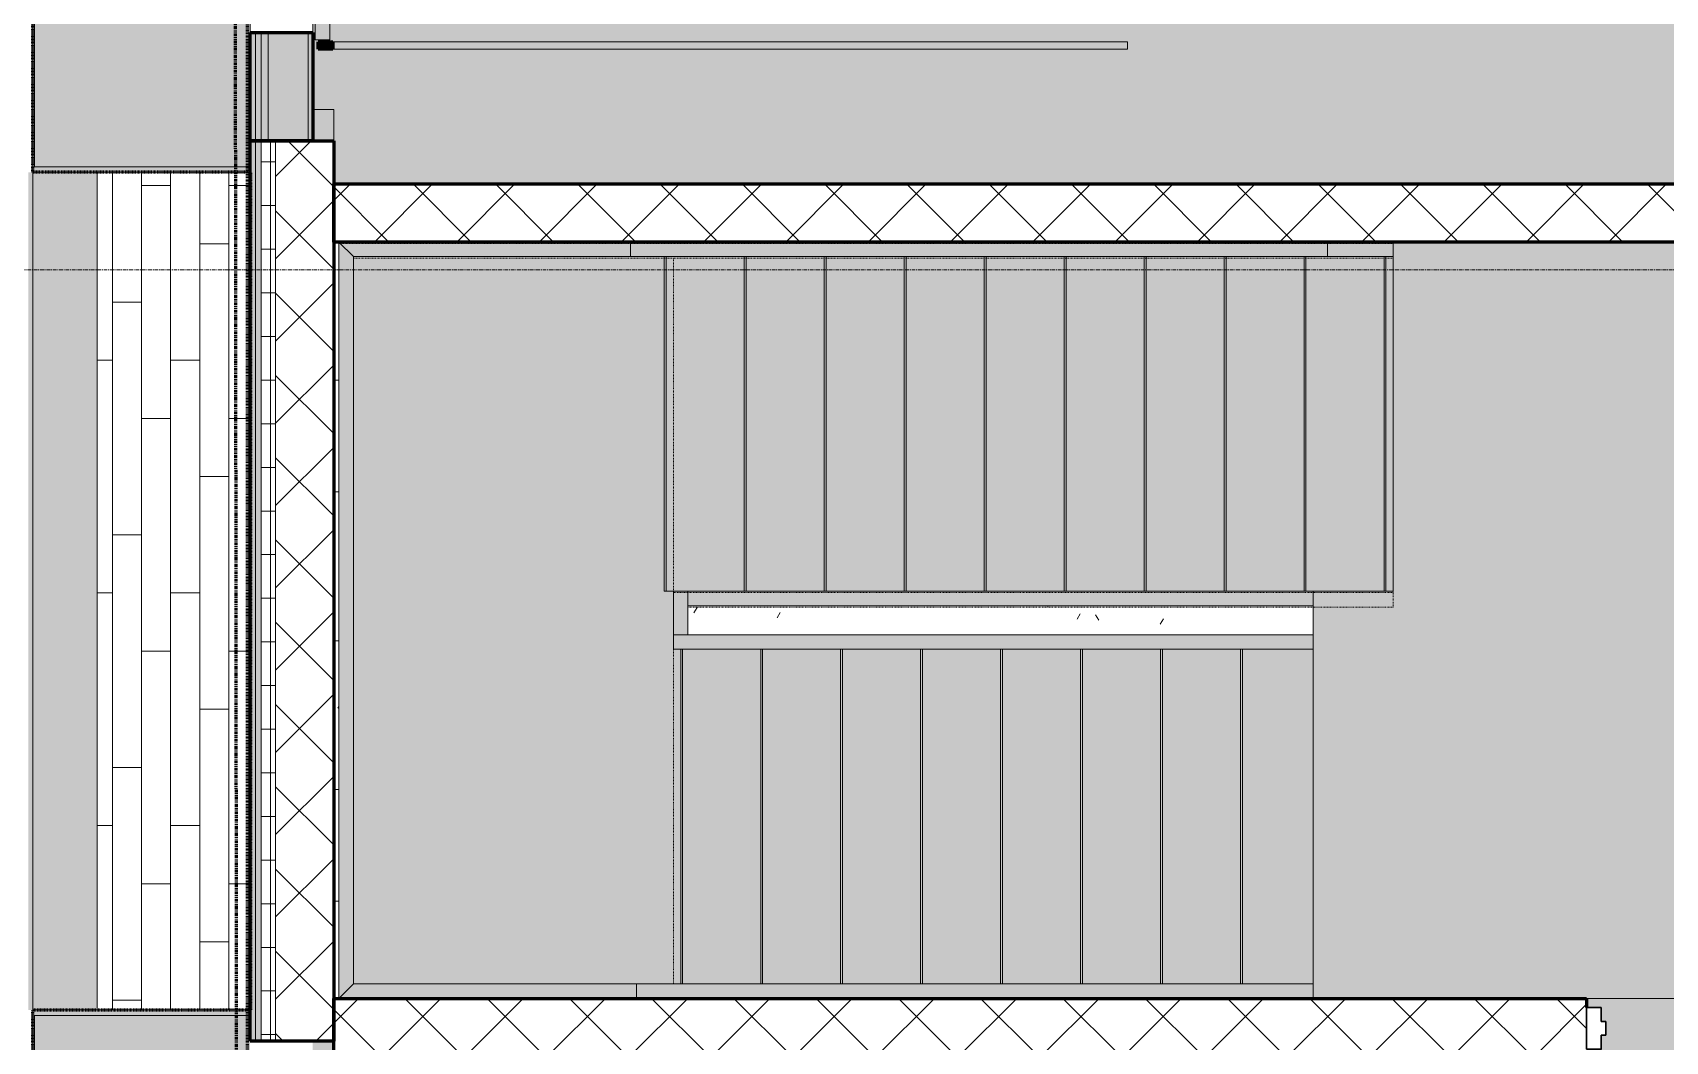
# Model space of a CAD drawing. Header units: inches. Extents: x -4061 to -1937, y 10959 to 12323.
# Drawn here: x -3860.7 to -3636.2, y 11429.1 to 11567.8 of the extents above; entities that cross this region are included whole.
import ezdxf

# ---------------------------------------------------------------- set-up
doc = ezdxf.new("R2010")
doc.units = ezdxf.units.IN
doc.header["$MEASUREMENT"] = 0
for name, pattern in [('Dash 1_16_', [0.125, 0.0625, -0.0625]), ('Double Dash 3_8_', [1, 0.375, -0.125, 0.125, -0.125, 0.125, -0.125]), ('Grid Line 1_2_', [0.875, 0.5, -0.125, 0.125, -0.125]), ('Overhead 1_16_', [0.101562, 0.0625, -0.039062])]:
    doc.linetypes.add(name, pattern=pattern)
for name, color, linetype, lineweight in [('0-1', 7, 'Continuous', 5), ('0-2', 10, 'Continuous', 18), ('0-4', 7, 'Continuous', 9), ('0-5', 250, 'Double Dash 3_8_', 60), ('A-CLNG-1', 10, 'Continuous', 18), ('A-CLNG-PATT-1', 35, 'Continuous', 18), ('A-DETL-MBND-4', 7, 'Continuous', 9), ('A-DETL-MBND-5', 251, 'Continuous', 9), ('A-DETL-MBND-7', 55, 'Continuous', 9), ('A-DOOR-1', 7, 'Continuous', 9), ('A-DOOR-2', 50, 'Continuous', 30), ('A-DOOR-3', 10, 'Continuous', 18), ('A-DOOR-5', 250, 'Continuous', 60), ('A-DOOR-6', 255, 'Continuous', 18), ('A-DOOR-FRAM-1', 50, 'Continuous', 30), ('A-FLOR-1', 253, 'Continuous', 18), ('A-FLOR-3', 10, 'Continuous', 18), ('A-WALL-1', 8, 'Continuous', 5), ('A-WALL-2', 250, 'Continuous', 60), ('A-WALL-3', 10, 'Continuous', 18), ('A-WALL-4', 23, 'Continuous', 5), ('A-WALL-5', 243, 'Continuous', 18), ('A-WALL-6', 27, 'Continuous', 18), ('A-WALL-7', 254, 'Continuous', 5), ('A-WALL-PATT-2', 55, 'Continuous', 9), ('A-WALL-PATT-3', 53, 'Continuous', 9), ('A-WALL-PATT-4', 43, 'Continuous', 9), ('A-WALL-PATT-5', 252, 'Continuous', 9), ('C-PROP-LINE-1', 250, 'Double Dash 3_8_', 60), ('C-PROP-LINE-2', 91, 'Dash 1_16_', 60), ('S-GRID-1', 1, 'Grid Line 1_2_', 9), ('S-STRS-MBND-1', 7, 'Overhead 1_16_', 9)]:
    doc.layers.add(name, color=color, linetype=linetype, lineweight=lineweight)
pattern_1 = [(0, (0, 0), (20.48, 5.12), [0.845, -14.515, 0.845, -14.515, -81.92]), (0, (0, 0), (20.48, 5.12), [-30.72, 0.845, -29.875, 0.845, -14.515, -35.84]), (0, (0, 0), (20.48, 5.12), [-76.8, 0.845, -9.395, 0.845, -24.755]), (120, (7.68, 2.56), (-14.67405, 15.1762003), [0.845, -14.515, 0.845, -14.515, -81.92]), (120, (7.68, 2.56), (-14.67405, 15.1762003), [-30.72, 0.845, -29.875, 0.845, -14.515, -35.84]), (120, (7.68, 2.56), (-14.67405, 15.1762003), [-76.8, 0.845, -9.395, 0.845, -24.755]), (240, (10.24, 12.8), (-5.80595, -20.2962003), [0.845, -14.515, 0.845, -14.515, -81.92]), (240, (10.24, 12.8), (-5.80595, -20.2962003), [-30.72, 0.845, -29.875, 0.845, -14.515, -35.84]), (240, (10.24, 12.8), (-5.80595, -20.2962003), [-76.8, 0.845, -9.395, 0.845, -24.755])]
pattern_2 = [(45, (0, 0), (-5.656854, 5.656854), []), (135, (0, 0), (-5.656854, -5.656854), [])]

# ---------------------------------------------------------------- blocks, each defined once
blk = doc.blocks.new('Basic Wall _ EXT - FIBER CEMENT - LARGE - ___-2162461-ENLARGED RCP - 1ST FLOOR PLAN - EAST')
at = {"layer": 'A-WALL-6'}
h = blk.add_hatch(color=256, dxfattribs=at)
h.paths.add_polyline_path([(-3860.73, 11356.4), (-3860.72, 11356.4), (-3860.73, 11586.99), (-3860.91, 11586.99), (-3860.91, 11548.59), (-3861.34, 11548.59), (-3861.34, 11433.39), (-3860.91, 11433.39), (-3860.91, 11356.4)], flags=0)
h.paths.add_polyline_path([(-3860.73, 11625.01), (-3860.72, 11625.01), (-3860.73, 11625.39), (-3860.91, 11625.39), (-3860.91, 11625.01)], flags=0)
h.paths.add_polyline_path([(-3860.72, 11663.41), (-3860.73, 11663.98), (-3861.34, 11663.98), (-3861.34, 11663.41), (-3860.73, 11663.41)], flags=0)
blk = doc.blocks.new('Door-Sectional_Model3502_Comcl_Amarr - one-1908623-ENLARGED RCP - 1ST FLOOR PLAN - EAST')
at = {"layer": 'A-DOOR-3'}
blk.add_hatch(color=256, dxfattribs=at).paths.add_polyline_path([(-31, -6.75), (-31, -8.75), (163, -8.75), (163, -6.75), (-30.78, -6.75)], flags=0)
at = {"layer": 'A-DOOR-6'}
for points in [[(-32.28, -8.75), (-32.28, -9.14), (-31.28, -9.14), (-31.28, -7.14), (-32.28, -7.14)], [(163.28, -7.14), (163.28, -9.14), (164.28, -9.14), (164.28, -7.14)], [(-32.28, -9.14), (-32.28, -22.64), (-31.28, -22.64), (-31.28, -9.14)], [(163.28, -12.39), (163.28, -22.64), (164.28, -22.64), (164.28, -9.14), (163.28, -9.14), (163.28, -11.03)], [(-32.28, -49.11), (-32.28, -118.44), (-31.28, -118.44), (-31.28, -22.64), (-32.28, -22.64)], [(163.28, -110.43), (163.28, -118.44), (164.28, -118.44), (164.28, -22.64), (163.28, -22.64), (163.28, -82.67)]]:
    blk.add_hatch(color=256, dxfattribs=at).paths.add_polyline_path(points, flags=0)
at = {"layer": 'A-DOOR-3'}
for p, q in [((163, -6.75), (-31, -6.75)), ((-31, -6.75), (-31, -8.75)), ((-31, -8.75), (163, -8.75)), ((163, -6.75), (163, -8.75)), ((-32.28, -9.14), (-32.28, -22.64)), ((-31.28, -22.64), (-31.28, -9.14)), ((163.28, -9.14), (163.28, -22.64)), ((164.28, -22.64), (164.28, -9.14)), ((-32.28, -22.64), (-32.28, -118.44)), ((-31.28, -118.44), (-31.28, -22.64)), ((163.28, -22.64), (163.28, -118.44)), ((164.28, -118.44), (164.28, -22.64)), ((-32.28, -118.44), (-31.28, -118.44)), ((163.28, -118.44), (164.28, -118.44))]:
    blk.add_line(p, q, dxfattribs=at)
at = {"layer": 'A-DOOR-5'}
for p, q in [((-32.28, -9.14), (-32.28, -7.14)), ((-32.28, -7.14), (-31.28, -7.14)), ((-31.28, -7.14), (-31.28, -9.14)), ((163.28, -9.14), (163.28, -7.14)), ((163.28, -7.14), (164.28, -7.14)), ((164.28, -7.14), (164.28, -9.14)), ((-31.28, -9.14), (-32.28, -9.14)), ((164.28, -9.14), (163.28, -9.14))]:
    blk.add_line(p, q, dxfattribs=at)
blk = doc.blocks.new('Family - ___-1878392-ENLARGED RCP - 1ST FLOOR PLAN - EAST')
at = {"layer": 'C-PROP-LINE-1'}
blk.add_line((-3833.41, 12088.69), (-3832.3, 11023.21), dxfattribs=at)
blk = doc.blocks.new('CTR - 1st Phase - Shell_rvt-1-ENLARGED RCP - 1ST FLOOR PLAN - EAST')
at = {"layer": 'A-CLNG-PATT-1'}
h = blk.add_hatch(dxfattribs=at)
h.set_pattern_fill('FP_24', color=256, style=0, pattern_type=2)
h.set_pattern_definition([(90, (-2963.524, 11049.389), (4, -2e-16), []), (0, (-2963.524, 11049.389), (8, -8), [4, -28]), (0, (-2959.524, 11065.389), (8, -8), [4, -28])])
h.paths.add_polyline_path([(-3860.47, 11023.21), (-3830.82, 11023.21), (-3830.82, 11030.34), (-3831.32, 11030.34), (-3831.32, 11068.36), (-3830.82, 11068.36), (-3830.82, 11164.59), (-3831.14, 11164.59), (-3831.14, 11399.98), (-3830.82, 11399.98), (-3830.82, 11432.64), (-3860.47, 11432.64), (-3860.47, 11027.91)], flags=0)
h.paths.add_polyline_path([(-2261.88, 11247.64), (-2068.17, 11247.64), (-2068.17, 12118.34), (-2521.97, 12118.34), (-2521.97, 12088.69), (-2484.14, 12088.69), (-2484.14, 12089.19), (-2446.11, 12089.19), (-2446.11, 12088.69), (-2407.34, 12088.69), (-2407.34, 12089.19), (-2369.31, 12089.19), (-2369.31, 12088.69), (-2349.74, 12088.69), (-2349.74, 12089.19), (-2311.71, 12089.19), (-2311.71, 12088.69), (-2311.34, 12088.69), (-2311.34, 12089.19), (-2273.31, 12089.19), (-2273.31, 12088.69), (-2176.94, 12088.69), (-2176.94, 12089.19), (-2138.91, 12089.19), (-2138.91, 12088.69), (-2097.82, 12088.69), (-2097.82, 11970.99), (-2097.32, 11970.99), (-2097.32, 11932.78), (-2097.82, 11932.78), (-2097.82, 11932.59), (-2097.32, 11932.59), (-2097.32, 11894.38), (-2097.82, 11894.38), (-2097.82, 11778.8), (-2097.32, 11778.8), (-2097.32, 11740.78), (-2097.82, 11740.78), (-2097.82, 11740.4), (-2097.32, 11740.4), (-2097.32, 11702.38), (-2097.82, 11702.38), (-2097.82, 11663.6), (-2097.32, 11663.6), (-2097.32, 11625.58), (-2097.82, 11625.58), (-2097.82, 11471.79), (-2097.32, 11471.79), (-2097.32, 11433.76), (-2097.82, 11433.76), (-2097.82, 11433.39), (-2097.32, 11433.39), (-2097.32, 11395.36), (-2097.82, 11395.36), (-2097.82, 11356.4), (-2097.32, 11356.4), (-2097.32, 11318.38), (-2097.82, 11318.38), (-2097.82, 11277.29), (-2138.91, 11277.29), (-2138.91, 11276.79), (-2176.94, 11276.79), (-2176.94, 11277.29), (-2273.31, 11277.29), (-2273.31, 11276.79), (-2311.34, 11276.79), (-2311.34, 11277.29), (-2311.71, 11277.29), (-2311.71, 11276.79), (-2349.74, 11276.79), (-2349.74, 11277.29), (-2407.71, 11277.29), (-2407.71, 11276.79), (-2445.74, 11276.79), (-2445.74, 11277.29), (-2561.31, 11277.29), (-2561.31, 11276.79), (-2599.34, 11276.79), (-2599.34, 11277.29), (-2599.71, 11277.29), (-2599.71, 11276.79), (-2637.74, 11276.79), (-2637.74, 11277.29), (-2791.71, 11277.29), (-2791.71, 11276.79), (-2829.74, 11276.79), (-2829.74, 11277.29), (-2830.11, 11277.29), (-2830.11, 11276.79), (-2868.14, 11276.79), (-2868.14, 11277.29), (-3400.05, 11277.29), (-3400.05, 11247.64), (-2858.53, 11247.64), (-2845.56, 11261.08), (-2842.42, 11254.87), (-2842.42, 11255.39), (-2845.31, 11261.19), (-2842.42, 11261.19), (-2842.42, 11262.19), (-2842.35, 11261.81), (-2841.92, 11263.17), (-2837.92, 11264.17), (-2826.92, 11264.17), (-2822.92, 11263.17), (-2822.5, 11261.81), (-2822.42, 11262.19), (-2822.42, 11261.19), (-2814.43, 11261.19), (-2818.43, 11247.64), (-2818.24, 11247.64), (-2814.18, 11261.08), (-2801.21, 11247.64), (-2327.03, 11247.64), (-2321.6, 11253.27), (-2318.76, 11247.64), (-2318.5, 11247.64), (-2321.35, 11253.38), (-2318.47, 11253.4), (-2318.47, 11254.38), (-2318.39, 11253.99), (-2317.97, 11255.36), (-2313.97, 11256.36), (-2302.97, 11256.36), (-2298.97, 11255.36), (-2298.54, 11253.99), (-2298.47, 11254.38), (-2298.47, 11253.38), (-2290.48, 11253.38), (-2292.17, 11247.64), (-2291.92, 11247.64), (-2290.22, 11253.27), (-2284.79, 11247.64), (-2269.55, 11247.64)], flags=0)
h.paths.add_polyline_path([(-2316.22, 11253.38), (-2300.84, 11253.4), (-2302.97, 11253.88), (-2313.97, 11253.88), (-2316.09, 11253.4)], flags=0)
h.paths.add_polyline_path([(-2829.07, 11261.19), (-2824.67, 11261.19), (-2826.92, 11261.69), (-2837.92, 11261.69), (-2840.17, 11261.19), (-2837.92, 11261.19)], flags=0)
h.paths.add_polyline_path([(-3860.47, 11549.34), (-3830.82, 11549.34), (-3830.82, 11933.34), (-3831.32, 11933.34), (-3831.32, 12009.39), (-3830.82, 12009.39), (-3830.82, 12032.24), (-3831.32, 12032.24), (-3831.32, 12070.27), (-3830.82, 12070.27), (-3830.82, 12088.69), (-3789.42, 12088.69), (-3789.42, 12089.19), (-3751.4, 12089.19), (-3751.4, 12088.69), (-3674.54, 12088.69), (-3674.54, 12089.19), (-3636.51, 12089.19), (-3636.51, 12088.69), (-3549.42, 12088.69), (-3549.42, 12089.19), (-3511.4, 12089.19), (-3511.4, 12088.69), (-3405.42, 12088.69), (-3405.42, 12089.19), (-3367.4, 12089.19), (-3367.4, 12088.69), (-3290.54, 12088.69), (-3290.54, 12089.19), (-3252.51, 12089.19), (-3252.51, 12088.69), (-3213.74, 12088.69), (-3213.74, 12089.19), (-3175.71, 12089.19), (-3175.71, 12088.69), (-3175.34, 12088.69), (-3175.34, 12089.19), (-3137.31, 12089.19), (-3137.31, 12088.69), (-3060.14, 12088.69), (-3060.14, 12089.19), (-3022.11, 12089.19), (-3022.11, 12088.69), (-2868.14, 12088.69), (-2868.14, 12089.19), (-2830.11, 12089.19), (-2830.11, 12088.69), (-2791.34, 12088.69), (-2791.34, 12089.19), (-2753.31, 12089.19), (-2753.31, 12088.69), (-2689.01, 12088.69), (-2689.01, 12118.34), (-3787.15, 12118.34), (-3787.14, 12118.29), (-3787.15, 12117.84), (-3787.21, 12118.17), (-3787.64, 12116.8), (-3791.64, 12115.8), (-3802.64, 12115.8), (-3806.64, 12116.8), (-3807.06, 12118.17), (-3807.14, 12117.82), (-3807.14, 12118.34), (-3860.47, 12118.34), (-3860.47, 12088.59), (-3847.52, 12088.59), (-3847.52, 12084.34), (-3860.47, 12084.34), (-3860.47, 11549.37)], flags=0)
h.paths.add_polyline_path([(-2675.77, 12088.69), (-2638.67, 12088.69), (-2638.67, 12118.34), (-2687.26, 12118.34), (-2687.26, 12088.69)], flags=0)
h.paths.add_polyline_path([(-3802.48, 12118.29), (-3791.64, 12118.29), (-3791.41, 12118.34), (-3802.86, 12118.34), (-3802.64, 12118.29)], flags=0)
at = {"layer": 'A-DETL-MBND-5'}
h = blk.add_hatch(dxfattribs=at)
h.set_pattern_fill('FP_15', color=256, style=0, pattern_type=2)
h.set_pattern_definition([(90, (-179561.754, 32266.743), (4, -2e-16), []), (0, (-179561.754, 32266.743), (8, -8), [4, -28]), (0, (-179557.754, 32282.743), (8, -8), [4, -28])])
h.paths.add_polyline_path([(-3851.85, 11433.39), (-3830.82, 11433.39), (-3830.82, 11548.59), (-3851.85, 11548.59), (-3851.85, 11436.62)], flags=0)
h = blk.add_hatch(dxfattribs=at)
h.set_pattern_fill('FP_25', color=256, style=0, pattern_type=2)
h.set_pattern_definition(pattern_1)
h.paths.add_polyline_path([(-3819.32, 11434.99), (-3818.6, 11434.99), (-3818.6, 11538.99), (-3819.32, 11538.99), (-3819.32, 11436.62)], flags=0)
h.paths.add_polyline_path([(-3694.6, 11484.99), (-3684.6, 11484.99), (-3684.6, 11488.99), (-3770.6, 11488.99), (-3770.6, 11484.99), (-3696.6, 11484.99)], flags=0)
at = {"layer": 'A-FLOR-1'}
h = blk.add_hatch(color=256, dxfattribs=at)
h.paths.add_polyline_path([(-3718.17, 11546.99), (-3212.37, 11546.99), (-3212.37, 11770.99), (-3756.91, 11770.99), (-3756.91, 11826.99), (-3819.32, 11826.99), (-3819.32, 11834.99), (-3822.2, 11834.99), (-3822.19, 11824.99), (-3787.2, 11824.99), (-3787.2, 11823.24), (-3822.2, 11823.24), (-3822.2, 11557.21), (-3819.32, 11557.21), (-3819.32, 11546.99), (-3779.48, 11546.99)], flags=0)
h.paths.add_polyline_path([(-3718.17, 11565.51), (-3821.45, 11565.51), (-3821.45, 11566.51), (-3710.16, 11566.51), (-3710.16, 11565.51)], flags=0)
h.paths.add_polyline_path([(-3821.85, 11566.79), (-3821.85, 11760.79), (-3819.85, 11760.79), (-3819.85, 11566.79), (-3821.45, 11566.79)], flags=0)
h.paths.add_polyline_path([(-3748.91, 11761.07), (-3821.45, 11761.07), (-3821.45, 11762.07), (-3710.16, 11762.07), (-3710.16, 11761.07), (-3745.92, 11761.07)], flags=0)
at = {"layer": 'A-WALL-1'}
h = blk.add_hatch(color=256, dxfattribs=at)
h.paths.add_polyline_path([(-3860.47, 11557.21), (-3860.47, 11586.99), (-3860.72, 11586.99), (-3860.72, 11557.21)], flags=0)
h.paths.add_polyline_path([(-3860.72, 11625.01), (-3860.47, 11625.01), (-3860.47, 11625.39), (-3860.72, 11625.39)], flags=0)
h.paths.add_polyline_path([(-3860.47, 11663.41), (-3860.47, 11663.98), (-3860.72, 11663.98), (-3860.72, 11663.41)], flags=0)
h.paths.add_polyline_path([(-3860.47, 11673.98), (-3860.47, 11702.38), (-3860.72, 11702.38), (-3860.72, 11673.98)], flags=0)
h.paths.add_polyline_path([(-3860.72, 11740.4), (-3860.47, 11740.4), (-3860.47, 11778.99), (-3860.72, 11778.99), (-3860.72, 11741.98)], flags=0)
h.paths.add_polyline_path([(-3860.72, 11817.01), (-3860.47, 11817.01), (-3860.47, 12009.58), (-3860.72, 12009.58), (-3860.72, 11817.15)], flags=0)
h.paths.add_polyline_path([(-3860.47, 12047.6), (-3860.48, 12047.98), (-3860.72, 12047.98), (-3860.72, 12047.6), (-3860.47, 12047.6)], flags=0)
h.paths.add_polyline_path([(-3860.7, 12088.59), (-3860.47, 12088.59), (-3860.47, 12109.71), (-3860.72, 12109.71), (-3860.72, 12088.59)], flags=0)
h = blk.add_hatch(color=256, dxfattribs=at)
h.paths.add_polyline_path([(-3829.32, 11552.9), (-3829.32, 11567.79), (-3830.07, 11567.79), (-3830.07, 11552.9)], flags=0)
h.paths.add_polyline_path([(-3829.32, 11759.79), (-3829.32, 11786.99), (-3830.07, 11786.99), (-3830.07, 11759.79)], flags=0)
h.paths.add_polyline_path([(-3829.32, 11826.99), (-3829.32, 11933.34), (-3830.07, 11933.34), (-3830.07, 11826.99)], flags=0)
h.paths.add_polyline_path([(-3830.07, 12009.39), (-3829.32, 12009.39), (-3829.32, 12032.24), (-3830.07, 12032.24)], flags=0)
h.paths.add_polyline_path([(-3829.82, 12070.27), (-3829.32, 12070.27), (-3829.32, 12087.94), (-3830.07, 12087.94), (-3830.07, 12070.27)], flags=0)
h = blk.add_hatch(color=256, dxfattribs=at)
h.paths.add_polyline_path([(-3860.72, 11548.59), (-3830.82, 11548.59), (-3830.82, 11549.34), (-3860.47, 11549.34), (-3860.47, 11557.21), (-3860.72, 11557.21), (-3860.72, 11549.34)], flags=0)
h.paths.add_polyline_path([(-3821.85, 11552.9), (-3819.32, 11552.9), (-3819.32, 11557.21), (-3822.2, 11557.21), (-3822.2, 11552.9)], flags=0)
for points in [[(-3829.32, 11429.08), (-3829.32, 11552.9), (-3830.07, 11552.9), (-3830.07, 11429.08)], [(-3860.47, 11433.39), (-3851.85, 11433.39), (-3851.85, 11548.59), (-3860.72, 11548.59), (-3860.72, 11433.39)]]:
    blk.add_hatch(color=256, dxfattribs=at).paths.add_polyline_path(points, flags=0)
h = blk.add_hatch(color=256, dxfattribs=at)
h.paths.add_polyline_path([(-3860.47, 11424.76), (-3860.47, 11432.64), (-3830.82, 11432.64), (-3830.82, 11433.39), (-3860.72, 11433.39), (-3860.72, 11424.76)], flags=0)
h.paths.add_polyline_path([(-3822.2, 11426.99), (-3819.32, 11426.99), (-3819.32, 11429.08), (-3822.2, 11429.08), (-3822.2, 11427.86)], flags=0)
at = {"layer": 'A-WALL-4'}
blk.add_hatch(color=256, dxfattribs=at).paths.add_polyline_path([(-3830.07, 11429.08), (-3830.07, 11552.9), (-3830.82, 11552.9), (-3830.82, 11429.08)], flags=0)
at = {"layer": 'A-WALL-5'}
h = blk.add_hatch(color=256, dxfattribs=at)
h.paths.add_polyline_path([(-3830.07, 11552.9), (-3830.07, 11567.79), (-3830.82, 11567.79), (-3830.82, 11552.9)], flags=0)
h.paths.add_polyline_path([(-3830.82, 11759.79), (-3830.07, 11759.79), (-3830.07, 11786.99), (-3830.82, 11786.99), (-3830.82, 11774.87)], flags=0)
h.paths.add_polyline_path([(-3830.07, 11826.99), (-3830.07, 11933.34), (-3830.82, 11933.34), (-3830.82, 11826.99)], flags=0)
h.paths.add_polyline_path([(-3830.82, 12009.39), (-3830.07, 12009.39), (-3830.07, 12032.24), (-3830.82, 12032.24)], flags=0)
h.paths.add_polyline_path([(-3830.07, 12070.27), (-3830.07, 12088.69), (-3830.82, 12088.69), (-3830.82, 12070.27)], flags=0)
at = {"layer": 'A-WALL-PATT-2'}
h = blk.add_hatch(dxfattribs=at)
h.set_pattern_fill('FP_1', color=256, style=0, pattern_type=2)
h.set_pattern_definition(pattern_1)
h.paths.add_polyline_path([(-3822.82, 11552.9), (-3822.2, 11552.9), (-3822.2, 11567.79), (-3822.82, 11567.79), (-3822.82, 11556.16)], flags=0)
h.paths.add_polyline_path([(-3822.2, 11759.79), (-3822.2, 11786.99), (-3822.82, 11786.99), (-3822.82, 11759.79)], flags=0)
h.paths.add_polyline_path([(-3822.2, 11826.99), (-3822.2, 11933.34), (-3822.82, 11933.34), (-3822.82, 11826.99)], flags=0)
h.paths.add_polyline_path([(-3822.2, 12009.39), (-3822.2, 12032.24), (-3822.82, 12032.24), (-3822.82, 12009.39)], flags=0)
h.paths.add_polyline_path([(-3822.2, 12070.27), (-3822.2, 12080.69), (-3822.82, 12080.69), (-3822.82, 12070.27)], flags=0)
at = {"layer": 'A-WALL-PATT-3'}
h = blk.add_hatch(dxfattribs=at)
h.set_pattern_fill('FP_17', color=256, style=0, pattern_type=2)
h.set_pattern_definition([(161.57, (0.32, 0.32), (-2.560496185, -0.000537386), [0, -18.214, 2.022, 0]), (18.43, (-0.32, 0.32), (-2.560496185, 0.000537386), [0, -18.214, 2.022, 0]), (108.43, (0.32, 0.32), (1.27922091, -6.400876726), [6.07, -14.166]), (71.57, (-0.32, 0.32), (1.27922091, 6.400876726), [6.07, -14.166])])
h.paths.add_polyline_path([(-3822.82, 11552.9), (-3822.82, 11567.79), (-3828.32, 11567.79), (-3828.32, 11552.9), (-3825.47, 11552.9)], flags=0)
h.paths.add_polyline_path([(-3822.82, 11759.79), (-3822.82, 11786.99), (-3828.32, 11786.99), (-3828.32, 11759.79)], flags=0)
h.paths.add_polyline_path([(-3825.14, 11826.99), (-3822.82, 11826.99), (-3822.82, 11933.34), (-3828.32, 11933.34), (-3828.32, 11826.99), (-3827.01, 11826.99)], flags=0)
h.paths.add_polyline_path([(-3828.32, 12009.39), (-3822.82, 12009.39), (-3822.82, 12032.24), (-3828.32, 12032.24)], flags=0)
h.paths.add_polyline_path([(-3824.88, 12070.27), (-3822.82, 12070.27), (-3822.82, 12086.19), (-3828.32, 12086.19), (-3828.32, 12070.27)], flags=0)
h = blk.add_hatch(dxfattribs=at)
h.set_pattern_fill('FP_26', color=256, style=0, pattern_type=2)
h.set_pattern_definition([(0, (0, 0), (0, 6), []), (90, (0, 0), (-6, 4e-16), [])])
h.paths.add_polyline_path([(-3828.07, 11429.08), (-3827.32, 11429.08), (-3827.32, 11552.9), (-3829.32, 11552.9), (-3829.32, 11429.08)], flags=0)
at = {"layer": 'A-WALL-PATT-4'}
h = blk.add_hatch(dxfattribs=at)
h.set_pattern_fill('FP_18', color=256, style=0, pattern_type=2)
h.set_pattern_definition([(0, (0, 0), (0, 3.199), []), (315, (0, 0), (3.19895108, 0), [4.524, -4.524]), (45, (0, 0), (3.19895108, 0), [4.524, -4.524])])
h.paths.add_polyline_path([(-3829.07, 11552.9), (-3828.32, 11552.9), (-3828.32, 11567.79), (-3829.32, 11567.79), (-3829.32, 11552.9)], flags=0)
h.paths.add_polyline_path([(-3829.32, 11759.79), (-3828.32, 11759.79), (-3828.32, 11786.99), (-3829.32, 11786.99), (-3829.32, 11774.87)], flags=0)
h.paths.add_polyline_path([(-3829.32, 11826.99), (-3828.32, 11826.99), (-3828.32, 11933.34), (-3829.32, 11933.34), (-3829.32, 11827.19)], flags=0)
h.paths.add_polyline_path([(-3828.32, 12009.39), (-3828.32, 12032.24), (-3829.32, 12032.24), (-3829.32, 12009.39)], flags=0)
h.paths.add_polyline_path([(-3828.32, 12070.27), (-3828.32, 12087.19), (-3829.32, 12087.19), (-3829.32, 12070.27)], flags=0)
at = {"layer": 'A-WALL-PATT-5'}
h = blk.add_hatch(dxfattribs=at)
h.set_pattern_fill('FP_28', color=256, style=0, pattern_type=2)
h.set_pattern_definition(pattern_2)
h.paths.add_polyline_path([(-3819.32, 11429.08), (-3819.32, 11552.9), (-3827.32, 11552.9), (-3827.32, 11429.08)], flags=0)
at = {"layer": 'A-CLNG-1'}
for p, q in [((-3860.47, 11549.34), (-3860.47, 12084.34)), ((-3830.82, 11549.34), (-3860.47, 11549.34)), ((-3860.47, 11023.21), (-3860.47, 11432.64)), ((-3860.47, 11432.64), (-3830.82, 11432.64))]:
    blk.add_line(p, q, dxfattribs=at)
at = {"layer": 'A-WALL-2'}
for p, q in [((-3830.82, 11552.9), (-3830.82, 11567.79)), ((-3830.82, 11567.79), (-3822.2, 11567.79)), ((-3822.2, 11567.79), (-3822.2, 11552.9)), ((-3822.2, 11552.9), (-3830.82, 11552.9)), ((-3830.82, 11429.08), (-3830.82, 11552.9)), ((-3830.82, 11552.9), (-3827.32, 11552.9)), ((-3827.32, 11552.9), (-3819.32, 11552.9)), ((-3819.32, 11552.9), (-3819.32, 11429.08)), ((-3827.32, 11429.08), (-3830.82, 11429.08)), ((-3819.32, 11429.08), (-3827.32, 11429.08))]:
    blk.add_line(p, q, dxfattribs=at)
at = {"layer": 'A-WALL-3'}
for p, q in [((-3830.82, 11759.79), (-3830.82, 11567.79)), ((-3822.2, 11567.79), (-3822.2, 11759.79)), ((-3860.72, 11586.99), (-3860.72, 11557.21)), ((-3830.07, 11567.79), (-3830.07, 11552.9)), ((-3829.32, 11567.79), (-3829.32, 11552.9)), ((-3828.32, 11567.79), (-3828.32, 11552.9)), ((-3822.82, 11567.79), (-3822.82, 11552.9)), ((-3860.72, 11548.59), (-3860.72, 11557.21)), ((-3819.32, 11557.21), (-3822.2, 11557.21)), ((-3819.32, 11557.21), (-3819.32, 11552.9)), ((-3830.07, 11429.08), (-3830.07, 11552.9)), ((-3829.32, 11429.08), (-3829.32, 11552.9)), ((-3827.32, 11552.9), (-3827.32, 11429.08)), ((-3827.32, 11429.08), (-3827.32, 11552.9)), ((-3860.72, 11548.59), (-3860.72, 11433.39)), ((-3860.72, 11548.59), (-3830.82, 11548.59)), ((-3851.85, 11433.39), (-3851.85, 11548.59)), ((-3830.82, 11433.39), (-3860.72, 11433.39)), ((-3860.72, 11424.76), (-3860.72, 11433.39))]:
    blk.add_line(p, q, dxfattribs=at)
at = {"layer": 'S-GRID-1'}
blk.add_line((-1936.83, 11535.19), (-4027.88, 11535.19), dxfattribs=at)
at = {"layer": '0-4'}
blk.add_blockref('Basic Wall _ EXT - FIBER CEMENT - LARGE - ___-2162461-ENLARGED RCP - 1ST FLOOR PLAN - EAST', (0, 0), dxfattribs=at)
at = {"layer": '0-4', "rotation": 89.99999999999885}
blk.add_blockref('Door-Sectional_Model3502_Comcl_Amarr - one-1908623-ENLARGED RCP - 1ST FLOOR PLAN - EAST', (-3828.6, 11597.79), dxfattribs=at)
at = {"layer": '0-5'}
blk.add_blockref('Family - ___-1878392-ENLARGED RCP - 1ST FLOOR PLAN - EAST', (0, 0), dxfattribs=at)
blk = doc.blocks.new('HOLLOW METAL - STAIR DOOR-2009181-ENLARGED RCP - 1ST FLOOR PLAN - EAST')
at = {"layer": 'A-DOOR-1'}
blk.add_arc((18, -3.25), 36, 180, 270, dxfattribs=at)
at = {"layer": 'A-DOOR-2'}
for p, q in [((16.25, -3.25), (18, -3.25)), ((16.25, -39.25), (16.25, -3.25)), ((18, -3.25), (18, -39.25)), ((18, -39.25), (16.25, -39.25))]:
    blk.add_line(p, q, dxfattribs=at)
at = {"layer": 'A-DOOR-FRAM-1'}
for p, q in [((-20, 2.5), (-18, 2.5)), ((-20, -3.25), (-20, 2.5)), ((-18, 2.5), (-18, 0.5625)), ((18, 2.5), (20, 2.5)), ((18, 0.5625), (18, 2.5)), ((20, 2.5), (20, -3.25)), ((-18, 0.5625), (-17.375, 0.5625)), ((-17.375, 0.5625), (-17.375, -1.3125)), ((17.375, 0.5625), (18, 0.5625)), ((17.375, -1.3125), (17.375, 0.5625)), ((-18, -1.3125), (-18, -3.25)), ((-17.375, -1.3125), (-18, -1.3125)), ((18, -1.3125), (17.375, -1.3125)), ((18, -3.25), (18, -1.3125)), ((-18, -3.25), (-20, -3.25)), ((20, -3.25), (18, -3.25))]:
    blk.add_line(p, q, dxfattribs=at)
blk = doc.blocks.new('Assembled Stair - ___-1942004-ENLARGED RCP - 1ST FLOOR PLAN - EAST')
at = {"layer": 'A-DETL-MBND-7'}
blk.add_hatch(color=256, dxfattribs=at).paths.add_polyline_path([(-3816.6, 11434.99), (-3777.69, 11434.99), (-3777.69, 11436.99), (-3816.6, 11436.99), (-3818.6, 11434.99)], flags=0)
at = {"layer": 'A-DETL-MBND-4'}
for p, q in [((-3818.6, 11434.99), (-3816.6, 11436.99)), ((-3777.69, 11436.99), (-3816.6, 11436.99)), ((-3777.69, 11436.99), (-3777.69, 11434.99))]:
    blk.add_line(p, q, dxfattribs=at)
blk = doc.blocks.new('Assembled Stair - ___-1942003-ENLARGED RCP - 1ST FLOOR PLAN - EAST')
at = {"layer": 'A-DETL-MBND-7'}
blk.add_hatch(color=256, dxfattribs=at).paths.add_polyline_path([(-3818.6, 11434.99), (-3816.6, 11436.99), (-3816.6, 11536.99), (-3818.6, 11538.99), (-3818.6, 11436.62)], flags=0)
at = {"layer": 'A-DETL-MBND-4'}
for p, q in [((-3818.6, 11538.99), (-3816.6, 11536.99)), ((-3818.6, 11434.99), (-3818.6, 11538.99)), ((-3816.6, 11436.99), (-3816.6, 11536.99)), ((-3816.6, 11436.99), (-3818.6, 11434.99))]:
    blk.add_line(p, q, dxfattribs=at)
blk = doc.blocks.new('Assembled Stair - ___-1942002-ENLARGED RCP - 1ST FLOOR PLAN - EAST')
at = {"layer": 'A-DETL-MBND-7'}
blk.add_hatch(color=256, dxfattribs=at).paths.add_polyline_path([(-3779.48, 11536.99), (-3778.51, 11536.99), (-3778.51, 11538.99), (-3818.6, 11538.99), (-3816.6, 11536.99)], flags=0)
at = {"layer": 'A-DETL-MBND-4'}
for p, q in [((-3816.6, 11536.99), (-3818.6, 11538.99)), ((-3778.51, 11538.99), (-3778.51, 11536.99)), ((-3816.6, 11536.99), (-3778.51, 11536.99))]:
    blk.add_line(p, q, dxfattribs=at)
blk = doc.blocks.new('Assembled Stair - ___-1942001-ENLARGED RCP - 1ST FLOOR PLAN - EAST')
at = {"layer": 'A-DETL-MBND-7'}
blk.add_hatch(color=256, dxfattribs=at).paths.add_polyline_path([(-3771.6, 11484.99), (-3770.6, 11484.99), (-3770.6, 11490.99), (-3772.6, 11490.99), (-3772.6, 11484.99)], flags=0)
at = {"layer": 'A-DETL-MBND-4'}
for p, q in [((-3772.6, 11490.99), (-3772.6, 11484.99)), ((-3772.6, 11490.99), (-3770.6, 11490.99)), ((-3770.6, 11488.99), (-3770.6, 11484.99)), ((-3770.6, 11484.99), (-3772.6, 11484.99))]:
    blk.add_line(p, q, dxfattribs=at)
blk = doc.blocks.new('Assembled Stair - ___-1942000-ENLARGED RCP - 1ST FLOOR PLAN - EAST')
at = {"layer": 'A-DETL-MBND-7'}
for points in [[(-3692.35, 11536.99), (-3682.65, 11536.99), (-3682.65, 11538.99), (-3778.51, 11538.99), (-3778.51, 11536.99), (-3696.6, 11536.99)], [(-3673.6, 11536.99), (-3673.6, 11538.99), (-3682.65, 11538.99), (-3682.65, 11536.99), (-3674.6, 11536.99)]]:
    blk.add_hatch(color=256, dxfattribs=at).paths.add_polyline_path(points, flags=0)
at = {"layer": 'A-DETL-MBND-4'}
for p, q in [((-3778.51, 11536.99), (-3778.51, 11538.99)), ((-3682.65, 11536.99), (-3682.65, 11538.99)), ((-3778.51, 11536.99), (-3682.65, 11536.99)), ((-3673.6, 11536.99), (-3682.65, 11536.99))]:
    blk.add_line(p, q, dxfattribs=at)
blk = doc.blocks.new('Assembled Stair - ___-1941999-ENLARGED RCP - 1ST FLOOR PLAN - EAST')
at = {"layer": 'A-DETL-MBND-7'}
blk.add_hatch(color=256, dxfattribs=at).paths.add_polyline_path([(-3684.6, 11488.99), (-3684.6, 11490.99), (-3770.6, 11490.99), (-3770.6, 11488.99), (-3685.6, 11488.99)], flags=0)
at = {"layer": 'A-DETL-MBND-4'}
for p, q in [((-3684.6, 11490.99), (-3770.6, 11490.99)), ((-3770.6, 11488.99), (-3770.6, 11490.99)), ((-3770.6, 11488.99), (-3684.6, 11488.99))]:
    blk.add_line(p, q, dxfattribs=at)
blk = doc.blocks.new('Assembled Stair - ___-1941998-ENLARGED RCP - 1ST FLOOR PLAN - EAST')
at = {"layer": 'A-DETL-MBND-7'}
blk.add_hatch(color=256, dxfattribs=at).paths.add_polyline_path([(-3772.6, 11434.99), (-3684.6, 11434.99), (-3684.6, 11436.99), (-3777.69, 11436.99), (-3777.69, 11434.99)], flags=0)
at = {"layer": 'A-DETL-MBND-4'}
for p in [(-3777.69, 11434.99), (-3684.6, 11436.99)]:
    blk.add_line(p, (-3777.69, 11436.99), dxfattribs=at)
blk = doc.blocks.new('Assembled Stair - ___-1941997-ENLARGED RCP - 1ST FLOOR PLAN - EAST')
at = {"layer": 'A-DETL-MBND-7'}
blk.add_hatch(color=256, dxfattribs=at).paths.add_polyline_path([(-3718.17, 11482.99), (-3684.6, 11482.99), (-3684.6, 11484.99), (-3772.6, 11484.99), (-3772.6, 11482.99), (-3718.6, 11482.99)], flags=0)
at = {"layer": 'A-DETL-MBND-4'}
for p, q in [((-3772.6, 11482.99), (-3772.6, 11484.99)), ((-3684.6, 11484.99), (-3770.6, 11484.99)), ((-3684.6, 11482.99), (-3772.6, 11482.99))]:
    blk.add_line(p, q, dxfattribs=at)
blk = doc.blocks.new('Assembled Stair - Landing_Internal_-1945707-ENLARGED RCP - 1ST FLOOR PLAN - EAST')
at = {"layer": 'A-DETL-MBND-7'}
blk.add_hatch(color=256, dxfattribs=at).paths.add_polyline_path([(-3777.69, 11436.99), (-3771.6, 11436.99), (-3771.6, 11482.99), (-3772.6, 11482.99), (-3772.6, 11490.99), (-3773.85, 11490.99), (-3773.85, 11536.99), (-3816.6, 11536.99), (-3816.6, 11436.99), (-3779.48, 11436.99)], flags=0)
at = {"layer": 'A-DETL-MBND-4'}
blk.add_line((-3771.6, 11482.99), (-3771.6, 11436.99), dxfattribs=at)
blk = doc.blocks.new('Assembled Stair - ___-1941996-ENLARGED RCP - 1ST FLOOR PLAN - EAST')
blk.add_blockref('Assembled Stair - Landing_Internal_-1945707-ENLARGED RCP - 1ST FLOOR PLAN - EAST', (0, 0))
blk = doc.blocks.new('Assembled Stair - Run_Internal_-1945706-ENLARGED RCP - 1ST FLOOR PLAN - EAST')
at = {"layer": 'A-DETL-MBND-7'}
for points in [[(-3773.6, 11490.99), (-3773.6, 11536.99), (-3773.85, 11536.99), (-3773.85, 11490.99)], [(-3762.85, 11490.99), (-3762.85, 11536.99), (-3773.6, 11536.99), (-3773.6, 11490.99), (-3770.6, 11490.99)], [(-3762.6, 11490.99), (-3762.6, 11536.99), (-3762.85, 11536.99), (-3762.85, 11490.99)], [(-3751.85, 11490.99), (-3751.85, 11536.99), (-3762.6, 11536.99), (-3762.6, 11490.99)], [(-3751.6, 11490.99), (-3751.6, 11536.99), (-3751.85, 11536.99), (-3751.85, 11490.99)], [(-3740.85, 11490.99), (-3740.85, 11536.99), (-3751.6, 11536.99), (-3751.6, 11490.99)], [(-3740.6, 11490.99), (-3740.6, 11536.99), (-3740.85, 11536.99), (-3740.85, 11490.99)], [(-3729.85, 11490.99), (-3729.85, 11536.99), (-3740.6, 11536.99), (-3740.6, 11490.99)], [(-3729.6, 11490.99), (-3729.6, 11536.99), (-3729.85, 11536.99), (-3729.85, 11490.99)], [(-3718.85, 11490.99), (-3718.85, 11536.99), (-3729.6, 11536.99), (-3729.6, 11490.99)], [(-3718.6, 11490.99), (-3718.6, 11536.99), (-3718.85, 11536.99), (-3718.85, 11490.99)], [(-3718.6, 11490.99), (-3707.85, 11490.99), (-3707.85, 11536.99), (-3718.6, 11536.99), (-3718.6, 11511.79)], [(-3707.6, 11490.99), (-3707.6, 11536.99), (-3707.85, 11536.99), (-3707.85, 11490.99)], [(-3696.85, 11490.99), (-3696.85, 11536.99), (-3707.6, 11536.99), (-3707.6, 11490.99)], [(-3696.6, 11490.99), (-3696.6, 11536.99), (-3696.85, 11536.99), (-3696.85, 11490.99)], [(-3685.85, 11490.99), (-3685.85, 11536.99), (-3696.6, 11536.99), (-3696.6, 11490.99)], [(-3685.6, 11490.99), (-3685.6, 11536.99), (-3685.85, 11536.99), (-3685.85, 11490.99)], [(-3684.6, 11490.99), (-3674.85, 11490.99), (-3674.85, 11536.99), (-3685.6, 11536.99), (-3685.6, 11490.99)], [(-3674.6, 11490.99), (-3674.6, 11536.99), (-3674.85, 11536.99), (-3674.85, 11490.99)], [(-3673.6, 11490.99), (-3673.6, 11536.99), (-3674.6, 11536.99), (-3674.6, 11490.99)]]:
    blk.add_hatch(color=256, dxfattribs=at).paths.add_polyline_path(points, flags=0)
at = {"layer": 'A-DETL-MBND-4'}
for p, q in [((-3773.85, 11490.99), (-3773.85, 11536.99)), ((-3773.6, 11490.99), (-3773.6, 11536.99)), ((-3773.6, 11490.99), (-3773.6, 11536.99)), ((-3762.85, 11490.99), (-3762.85, 11536.99)), ((-3762.6, 11490.99), (-3762.6, 11536.99)), ((-3762.6, 11490.99), (-3762.6, 11536.99)), ((-3751.85, 11490.99), (-3751.85, 11536.99)), ((-3751.6, 11490.99), (-3751.6, 11536.99)), ((-3751.6, 11490.99), (-3751.6, 11536.99)), ((-3740.85, 11490.99), (-3740.85, 11536.99)), ((-3740.6, 11490.99), (-3740.6, 11536.99)), ((-3740.6, 11490.99), (-3740.6, 11536.99)), ((-3729.85, 11490.99), (-3729.85, 11536.99)), ((-3729.6, 11490.99), (-3729.6, 11536.99)), ((-3729.6, 11490.99), (-3729.6, 11536.99)), ((-3718.85, 11490.99), (-3718.85, 11536.99)), ((-3718.6, 11490.99), (-3718.6, 11536.99)), ((-3718.6, 11490.99), (-3718.6, 11536.99)), ((-3707.85, 11490.99), (-3707.85, 11536.99)), ((-3707.6, 11490.99), (-3707.6, 11536.99)), ((-3707.6, 11490.99), (-3707.6, 11536.99)), ((-3696.85, 11490.99), (-3696.85, 11536.99)), ((-3696.6, 11490.99), (-3696.6, 11536.99)), ((-3696.6, 11490.99), (-3696.6, 11536.99)), ((-3685.85, 11490.99), (-3685.85, 11536.99)), ((-3685.6, 11490.99), (-3685.6, 11536.99)), ((-3685.6, 11490.99), (-3685.6, 11536.99)), ((-3674.6, 11536.99), (-3674.85, 11536.99)), ((-3674.85, 11490.99), (-3674.85, 11536.99)), ((-3674.6, 11490.99), (-3674.6, 11536.99)), ((-3773.85, 11490.99), (-3773.6, 11490.99)), ((-3770.6, 11490.99), (-3773.6, 11490.99))]:
    blk.add_line(p, q, dxfattribs=at)
blk = doc.blocks.new('Assembled Stair - ___-1941995-ENLARGED RCP - 1ST FLOOR PLAN - EAST')
blk.add_blockref('Assembled Stair - Run_Internal_-1945706-ENLARGED RCP - 1ST FLOOR PLAN - EAST', (0, 0))
blk = doc.blocks.new('Assembled Stair - Run_Internal_-1945705-ENLARGED RCP - 1ST FLOOR PLAN - EAST')
at = {"layer": 'A-DETL-MBND-7'}
for points in [[(-3771.6, 11436.99), (-3771.35, 11436.99), (-3771.35, 11482.99), (-3771.6, 11482.99), (-3771.6, 11474.21)], [(-3760.6, 11436.99), (-3760.6, 11482.99), (-3771.35, 11482.99), (-3771.35, 11436.99)], [(-3760.35, 11436.99), (-3760.35, 11482.99), (-3760.6, 11482.99), (-3760.6, 11436.99)], [(-3760.35, 11436.99), (-3749.6, 11436.99), (-3749.6, 11482.99), (-3760.35, 11482.99), (-3760.35, 11474.21)], [(-3749.6, 11436.99), (-3749.35, 11436.99), (-3749.35, 11482.99), (-3749.6, 11482.99), (-3749.6, 11474.21)], [(-3738.6, 11436.99), (-3738.6, 11482.99), (-3749.35, 11482.99), (-3749.35, 11436.99)], [(-3738.6, 11436.99), (-3738.35, 11436.99), (-3738.35, 11482.99), (-3738.6, 11482.99), (-3738.6, 11474.21)], [(-3727.6, 11436.99), (-3727.6, 11482.99), (-3738.35, 11482.99), (-3738.35, 11436.99)], [(-3727.35, 11436.99), (-3727.35, 11482.99), (-3727.6, 11482.99), (-3727.6, 11436.99)], [(-3727.35, 11436.99), (-3716.6, 11436.99), (-3716.6, 11482.99), (-3727.35, 11482.99), (-3727.35, 11474.21)], [(-3716.35, 11436.99), (-3716.35, 11482.99), (-3716.6, 11482.99), (-3716.6, 11436.99)], [(-3716.35, 11436.99), (-3705.6, 11436.99), (-3705.6, 11482.99), (-3716.35, 11482.99), (-3716.35, 11474.21)], [(-3705.6, 11436.99), (-3705.35, 11436.99), (-3705.35, 11482.99), (-3705.6, 11482.99), (-3705.6, 11474.21)], [(-3705.35, 11436.99), (-3694.6, 11436.99), (-3694.6, 11482.99), (-3705.35, 11482.99), (-3705.35, 11474.21)], [(-3694.35, 11436.99), (-3694.35, 11482.99), (-3694.6, 11482.99), (-3694.6, 11436.99)], [(-3684.6, 11436.99), (-3684.6, 11482.99), (-3694.35, 11482.99), (-3694.35, 11436.99)]]:
    blk.add_hatch(color=256, dxfattribs=at).paths.add_polyline_path(points, flags=0)
at = {"layer": 'A-DETL-MBND-4'}
for p, q in [((-3771.6, 11482.99), (-3771.6, 11436.99)), ((-3771.35, 11482.99), (-3771.35, 11436.99)), ((-3760.6, 11482.99), (-3760.6, 11436.99)), ((-3760.6, 11482.99), (-3760.6, 11436.99)), ((-3760.35, 11482.99), (-3760.35, 11436.99)), ((-3749.6, 11482.99), (-3749.6, 11436.99)), ((-3749.6, 11482.99), (-3749.6, 11436.99)), ((-3749.35, 11482.99), (-3749.35, 11436.99)), ((-3738.6, 11482.99), (-3738.6, 11436.99)), ((-3738.6, 11482.99), (-3738.6, 11436.99)), ((-3738.35, 11482.99), (-3738.35, 11436.99)), ((-3727.6, 11482.99), (-3727.6, 11436.99)), ((-3727.6, 11482.99), (-3727.6, 11436.99)), ((-3727.35, 11482.99), (-3727.35, 11436.99)), ((-3716.6, 11482.99), (-3716.6, 11436.99)), ((-3716.6, 11482.99), (-3716.6, 11436.99)), ((-3716.35, 11482.99), (-3716.35, 11436.99)), ((-3705.6, 11482.99), (-3705.6, 11436.99)), ((-3705.6, 11482.99), (-3705.6, 11436.99)), ((-3705.35, 11482.99), (-3705.35, 11436.99)), ((-3694.6, 11482.99), (-3694.6, 11436.99)), ((-3694.6, 11482.99), (-3694.6, 11436.99)), ((-3694.35, 11482.99), (-3694.35, 11436.99))]:
    blk.add_line(p, q, dxfattribs=at)
blk = doc.blocks.new('Assembled Stair - ___-1941994-ENLARGED RCP - 1ST FLOOR PLAN - EAST')
blk.add_blockref('Assembled Stair - Run_Internal_-1945705-ENLARGED RCP - 1ST FLOOR PLAN - EAST', (0, 0))
blk = doc.blocks.new('CTR - 1st Phase -Stairs _ Elevators_rvt-1-ENLARGED RCP - 1ST FLOOR PLAN - EAST')
at = {"layer": 'A-FLOR-1'}
blk.add_hatch(color=256, dxfattribs=at).paths.add_polyline_path([(-3684.6, 11434.99), (-3595.32, 11434.99), (-3595.32, 11538.99), (-3673.6, 11538.99), (-3673.6, 11490.99), (-3684.6, 11490.99), (-3684.6, 11474.21)], flags=0)
at = {"layer": 'A-WALL-7'}
h = blk.add_hatch(color=256, dxfattribs=at)
h.paths.add_polyline_path([(-3647, 11426.99), (-3610.75, 11426.99), (-3610.75, 11427.99), (-3609, 11427.99), (-3609, 11429.93), (-3609.62, 11429.93), (-3609.62, 11431.8), (-3609, 11431.8), (-3609, 11433.74), (-3607, 11433.74), (-3607, 11434.99), (-3647, 11434.99), (-3647, 11433.74), (-3645, 11433.74), (-3645, 11431.8), (-3644.37, 11431.8), (-3644.37, 11429.93), (-3645, 11429.93), (-3645, 11427.99), (-3647, 11427.99)], flags=0)
h.paths.add_polyline_path([(-3609, 11426.99), (-3607, 11426.99), (-3607, 11427.99), (-3609, 11427.99), (-3609, 11426.99)], flags=0)
at = {"layer": 'A-WALL-PATT-5'}
h = blk.add_hatch(dxfattribs=at)
h.set_pattern_fill('FP_28', color=256, style=0, pattern_type=2)
h.set_pattern_definition(pattern_2)
h.paths.add_polyline_path([(-3693.86, 11538.99), (-3595.32, 11538.99), (-3595.32, 11546.99), (-3819.32, 11546.99), (-3819.32, 11538.99), (-3718.17, 11538.99)], flags=0)
h = blk.add_hatch(dxfattribs=at)
h.set_pattern_fill('FP_28', color=256, style=0, pattern_type=2)
h.set_pattern_definition(pattern_2)
h.paths.add_polyline_path([(-3819.32, 11426.99), (-3647, 11426.99), (-3647, 11434.99), (-3819.32, 11434.99), (-3819.32, 11429.08)], flags=0)
h.paths.add_polyline_path([(-3595.53, 11426.99), (-3595.32, 11426.99), (-3595.32, 11434.99), (-3607, 11434.99), (-3607, 11426.99), (-3605.97, 11426.99)], flags=0)
at = {"layer": 'A-FLOR-3'}
for p, q in [((-3673.6, 11490.99), (-3673.6, 11538.99)), ((-3684.6, 11434.99), (-3684.6, 11490.99)), ((-3684.6, 11490.99), (-3673.6, 11490.99))]:
    blk.add_line(p, q, dxfattribs=at)
at = {"layer": 'A-WALL-2'}
for p, q in [((-3819.32, 11546.99), (-3595.32, 11546.99)), ((-3819.32, 11538.99), (-3819.32, 11546.99)), ((-3595.32, 11538.99), (-3819.32, 11538.99)), ((-3819.32, 11426.99), (-3819.32, 11434.99)), ((-3819.32, 11434.99), (-3647, 11434.99)), ((-3647, 11434.99), (-3647, 11433.74))]:
    blk.add_line(p, q, dxfattribs=at)
at = {"layer": 'A-WALL-3'}
blk.add_line((-3607, 11434.99), (-3647, 11434.99), dxfattribs=at)
at = {"layer": 'S-STRS-MBND-1'}
for p, q in [((-3818.6, 11538.79), (-3818.6, 11434.99)), ((-3774.91, 11538.79), (-3818.6, 11538.79)), ((-3673.6, 11538.79), (-3774.91, 11538.79)), ((-3673.6, 11536.79), (-3673.6, 11538.79)), ((-3816.6, 11536.79), (-3816.6, 11436.99)), ((-3774.91, 11536.79), (-3816.6, 11536.79)), ((-3673.6, 11536.79), (-3774.91, 11536.79)), ((-3772.6, 11490.79), (-3772.6, 11536.79)), ((-3673.6, 11490.79), (-3673.6, 11536.79)), ((-3770.6, 11490.79), (-3772.6, 11490.79)), ((-3772.6, 11484.99), (-3772.6, 11490.79)), ((-3770.6, 11490.79), (-3772.6, 11490.79)), ((-3673.6, 11490.79), (-3770.6, 11490.79)), ((-3673.6, 11488.79), (-3673.6, 11490.79)), ((-3770.6, 11484.99), (-3770.6, 11488.79)), ((-3673.6, 11488.79), (-3770.6, 11488.79)), ((-3772.6, 11484.99), (-3772.6, 11482.99)), ((-3770.6, 11484.99), (-3684.6, 11484.99)), ((-3772.6, 11482.99), (-3684.6, 11482.99)), ((-3772.6, 11482.99), (-3772.6, 11436.99)), ((-3816.6, 11436.99), (-3781.29, 11436.99)), ((-3781.29, 11436.99), (-3684.6, 11436.99))]:
    blk.add_line(p, q, dxfattribs=at)
at = {"layer": '0-2'}
for name, p in [('Assembled Stair - ___-1942003-ENLARGED RCP - 1ST FLOOR PLAN - EAST', (0, 0)), ('Assembled Stair - ___-1942002-ENLARGED RCP - 1ST FLOOR PLAN - EAST', (0, 0)), ('Assembled Stair - ___-1942000-ENLARGED RCP - 1ST FLOOR PLAN - EAST', (0, 0)), ('Assembled Stair - ___-1941996-ENLARGED RCP - 1ST FLOOR PLAN - EAST', (0, 0)), ('Assembled Stair - ___-1941995-ENLARGED RCP - 1ST FLOOR PLAN - EAST', (0, 0)), ('Assembled Stair - ___-1942001-ENLARGED RCP - 1ST FLOOR PLAN - EAST', (0, 0)), ('Assembled Stair - ___-1941999-ENLARGED RCP - 1ST FLOOR PLAN - EAST', (0, 0)), ('Assembled Stair - ___-1941997-ENLARGED RCP - 1ST FLOOR PLAN - EAST', (0, 0)), ('Assembled Stair - ___-1941994-ENLARGED RCP - 1ST FLOOR PLAN - EAST', (0, 0)), ('Assembled Stair - ___-1942004-ENLARGED RCP - 1ST FLOOR PLAN - EAST', (0, 0)), ('Assembled Stair - ___-1941998-ENLARGED RCP - 1ST FLOOR PLAN - EAST', (0, 0)), ('HOLLOW METAL - STAIR DOOR-2009181-ENLARGED RCP - 1ST FLOOR PLAN - EAST', (-3627, 11431.24))]:
    blk.add_blockref(name, p, dxfattribs=at)
blk = doc.blocks.new('Family - ___-1870007-ENLARGED RCP - 1ST FLOOR PLAN - EAST')
at = {"layer": 'C-PROP-LINE-2'}
for p, q in [((-3860.72, 11548.59), (-3860.72, 12118.59)), ((-3830.72, 11548.59), (-3860.72, 11548.59)), ((-3830.72, 11433.39), (-3830.72, 11548.59)), ((-3860.72, 11433.39), (-3830.72, 11433.39)), ((-3860.72, 11023.21), (-3860.72, 11433.39))]:
    blk.add_line(p, q, dxfattribs=at)
blk = doc.blocks.new('Family - ___-1870574-ENLARGED RCP - 1ST FLOOR PLAN - EAST')
at = {"layer": 'C-PROP-LINE-2'}
blk.add_line((-3831.16, 11023.21), (-3831.16, 12088.59), dxfattribs=at)

msp = doc.modelspace()

# ---------------------------------------------------------------- block references
at = {"layer": '0-1'}
for name in ['CTR - 1st Phase - Shell_rvt-1-ENLARGED RCP - 1ST FLOOR PLAN - EAST', 'CTR - 1st Phase -Stairs _ Elevators_rvt-1-ENLARGED RCP - 1ST FLOOR PLAN - EAST']:
    msp.add_blockref(name, (0, 0), dxfattribs=at)
at = {"layer": 'C-PROP-LINE-2'}
for name in ['Family - ___-1870007-ENLARGED RCP - 1ST FLOOR PLAN - EAST', 'Family - ___-1870574-ENLARGED RCP - 1ST FLOOR PLAN - EAST']:
    msp.add_blockref(name, (0, 0), dxfattribs=at)

doc.saveas('drawing.dxf')
